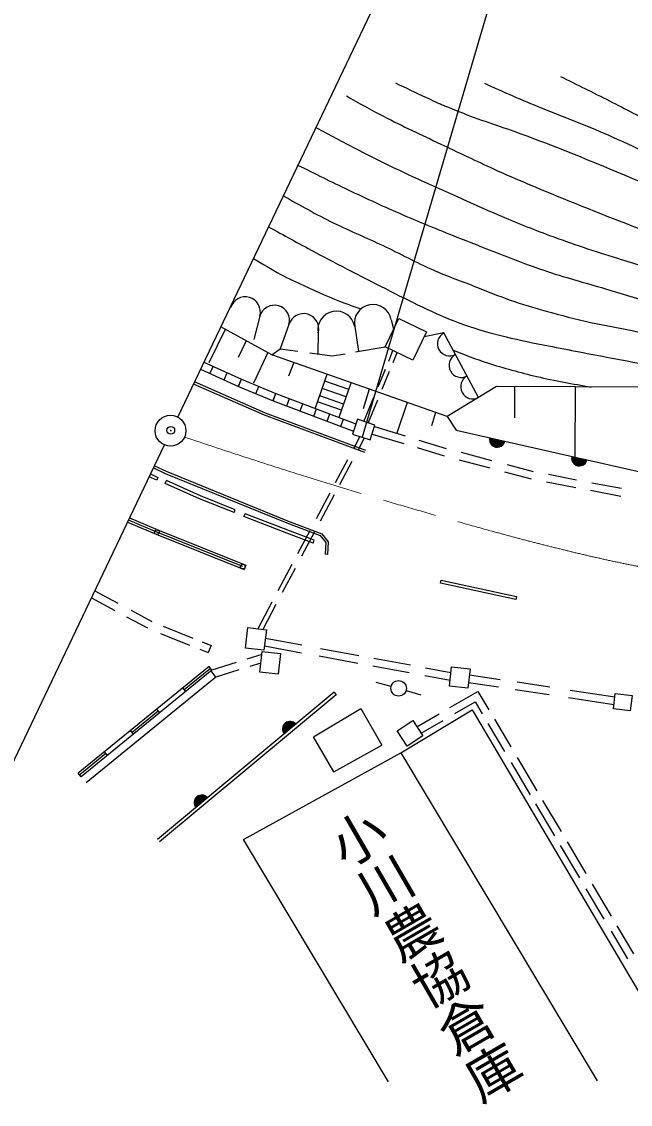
# Model space of a CAD drawing. Units: millimetres, scale not verified. Extents: x 40000 to 680000, y 20000 to 380000.
# Drawn here: x 160616 to 199980, y 248905 to 318922 of the extents above; entities that cross this region are included whole.
import ezdxf
from ezdxf.enums import TextEntityAlignment as Align

# ---------------------------------------------------------------- set-up
doc = ezdxf.new("R2010")
doc.units = ezdxf.units.MM
doc.header["$LTSCALE"] = 1000
doc.header["$PDMODE"] = 32
doc.header["$PDSIZE"] = 500
doc.linetypes.add('CHAIN', pattern=[18.5, 12, -1.5, 3.5, -1.5])
for name, color, linetype, lineweight in [('M-BGD', 7, 'Continuous', 25), ('M-BMK', 2, 'CHAIN', 13), ('M-BMK-SRVR', 3, 'Continuous', 25), ('M-STR-HTXT', 7, 'Continuous', 13), ('M-STR-STR3', 7, 'Continuous', 25)]:
    doc.layers.add(name, color=color, linetype=linetype, lineweight=lineweight)
doc.layers.add('M-OTRS', color=6, linetype='Continuous')
doc.styles.add('@ＭＳ ゴシック', font='')
doc.styles.get('@ＭＳ ゴシック').set_extended_font_data('@MS Gothic')

msp = doc.modelspace()

# ---------------------------------------------------------------- linework, layer by layer
at = {"layer": 'M-BGD'}
for p, q in [((176016, 299872), (175631, 298365)), ((184114, 297897), (185000, 299736)), ((185000, 299736), (186802, 298869)), ((173775, 299022), (172721, 296848)), ((176793, 297381), (173490, 299176)), ((177903, 299330), (177329, 297765)), ((182152, 299218), (182410, 297601)), ((184513, 299648), (184668, 299048)), ((175129, 298286), (174611, 297195)), ((179791, 298788), (179776, 297431)), ((186802, 298869), (185916, 297029)), ((187921, 298789), (186644, 298541)), ((190168, 294621), (187921, 298789)), ((176793, 297381), (177330, 297765)), ((177330, 297765), (178466, 297610)), ((182212, 297567), (184114, 297897)), ((185916, 297029), (184114, 297897)), ((184351, 296974), (184628, 297649)), ((172403, 296900), (174830, 295792)), ((176529, 297525), (175619, 295549)), ((188133, 293391), (176793, 297381)), ((178221, 296879), (177869, 296001)), ((179259, 297501), (180703, 297305)), ((180703, 297305), (181545, 297451)), ((184636, 296878), (184899, 297519)), ((172188, 296449), (174631, 295334)), ((172790, 296174), (172997, 296629)), ((173706, 295756), (173914, 296211)), ((183662, 295299), (184138, 296457)), ((183924, 295148), (184406, 296319)), ((176321, 293469), (171730, 295489)), ((176378, 293608), (171794, 295624)), ((174623, 295338), (174830, 295792)), ((174639, 295330), (174830, 295792)), ((174830, 295792), (177057, 294871)), ((179618, 293957), (180379, 296120)), ((181770, 295133), (180223, 295678)), ((181143, 293352), (181926, 295575)), ((174631, 295334), (176873, 294406)), ((175753, 294870), (175944, 295332)), ((176866, 294409), (177057, 294871)), ((176881, 294404), (177057, 294871)), ((177057, 294871), (182234, 292921)), ((181603, 294658), (180056, 295203)), ((183097, 295163), (182692, 293880)), ((191332, 295325), (188133, 293391)), ((205991, 295254), (191332, 295325)), ((192501, 293298), (192511, 295319)), ((196420, 290754), (196442, 295300)), ((176873, 294406), (182080, 292445)), ((177755, 294074), (177931, 294542)), ((178629, 293745), (178805, 294213)), ((181298, 293792), (179752, 294337)), ((181438, 294189), (179891, 294733)), ((182745, 293070), (183392, 294643)), ((183023, 292956), (183647, 294474)), ((185557, 294298), (184871, 292314)), ((182812, 291056), (176321, 293469)), ((182864, 291196), (176378, 293608)), ((179503, 293416), (179679, 293884)), ((180377, 293086), (180553, 293554)), ((187385, 293654), (187120, 292790)), ((188133, 293391), (188710, 292506)), ((181251, 292757), (181427, 293225)), ((182326, 293206), (182018, 292254)), ((183464, 292838), (182326, 293206)), ((183156, 291886), (183464, 292838)), ((183430, 292732), (185421, 292130)), ((182018, 292254), (183156, 291886)), ((182471, 292054), (182087, 291331)), ((183276, 292256), (185329, 291635)), ((188710, 292506), (204654, 288883)), ((182747, 291934), (182370, 291225)), ((186197, 291373), (187936, 290848)), ((186302, 291864), (188073, 291329)), ((181689, 290583), (180897, 289092)), ((188920, 290587), (190900, 290061)), ((189030, 291075), (191006, 290551)), ((169142, 290066), (169905, 289710)), ((169206, 290201), (169965, 289848)), ((181977, 290484), (181174, 288974)), ((192008, 290285), (193685, 289840)), ((169348, 289271), (168867, 289490)), ((168953, 289670), (169431, 289453)), ((169431, 289453), (169348, 289271)), ((169892, 289060), (169973, 289242)), ((169905, 289710), (177760, 286505)), ((169965, 289848), (177815, 286645)), ((172188, 288259), (169973, 289242)), ((191845, 289811), (193573, 289352)), ((194681, 289649), (196492, 289301)), ((172110, 288074), (169892, 289060)), ((194547, 289165), (196446, 288801)), ((197407, 288616), (199358, 288242)), ((197495, 289108), (199397, 288743)), ((174360, 287172), (172110, 288074)), ((174434, 287357), (172188, 288259)), ((180550, 288439), (179658, 286762)), ((180824, 288316), (179917, 286611)), ((174360, 287172), (174434, 287357)), ((174990, 286918), (175062, 287104)), ((177836, 286033), (175062, 287104)), ((167470, 286564), (169312, 285777)), ((169360, 285906), (167531, 286691)), ((167600, 286835), (169426, 286054)), ((177764, 285846), (174990, 286918)), ((177760, 286505), (179927, 285682)), ((177815, 286645), (180018, 285808)), ((169312, 285777), (175003, 283501)), ((174917, 283685), (169360, 285906)), ((169426, 286054), (175115, 283780)), ((179460, 285204), (177764, 285846)), ((179531, 285392), (177836, 286033)), ((179255, 286004), (178458, 284505)), ((179552, 285923), (178717, 284353)), ((179927, 285682), (180293, 285240)), ((180018, 285808), (180447, 285290)), ((179460, 285204), (179531, 285392)), ((180293, 285240), (180242, 284477)), ((180447, 285290), (180391, 284467)), ((180391, 284467), (180242, 284477)), ((175115, 283780), (175003, 283501)), ((178089, 283810), (177186, 282112)), ((178295, 283559), (177465, 281996)), ((187705, 282610), (187748, 282806)), ((192569, 281544), (187705, 282610)), ((187748, 282806), (192612, 281739)), ((165130, 281662), (166650, 280846)), ((165346, 282114), (166844, 281309)), ((192612, 281739), (192569, 281544)), ((167692, 280854), (169030, 280136)), ((176798, 281381), (175883, 279660)), ((177052, 281221), (176203, 279623)), ((167403, 280442), (168749, 279719)), ((169776, 279823), (171675, 279062)), ((175094, 278408), (175248, 279734)), ((175248, 279734), (176440, 279595)), ((176440, 279595), (176286, 278269)), ((169593, 279358), (171467, 278606)), ((172296, 278812), (172866, 278584)), ((176377, 279054), (178745, 278617)), ((172145, 278335), (172680, 278120)), ((172866, 278584), (172680, 278120)), ((176286, 278269), (175094, 278408)), ((176143, 277990), (175172, 277685)), ((176012, 276864), (176166, 278190)), ((176166, 278190), (177358, 278051)), ((176319, 278556), (178716, 278114)), ((177358, 278051), (177204, 276725)), ((179950, 278395), (182427, 277938)), ((174493, 277472), (172921, 276978)), ((176080, 277446), (175379, 277226)), ((179848, 277905), (182356, 277442)), ((183383, 277761), (185766, 277322)), ((172732, 277211), (164281, 270325)), ((172921, 276978), (164470, 270092)), ((172921, 276978), (164470, 270092)), ((172826, 277094), (171136, 275717)), ((172921, 276978), (172732, 277211)), ((173163, 276530), (172863, 276930)), ((174662, 277001), (173163, 276530)), ((177204, 276725), (176012, 276864)), ((183317, 277265), (185668, 276831)), ((186685, 276643), (188324, 276341)), ((186727, 277144), (188379, 276839)), ((188281, 275948), (188418, 277205)), ((188418, 277205), (189611, 277074)), ((189611, 277074), (189474, 275818)), ((189570, 276691), (191566, 276388)), ((173163, 276530), (164786, 269704)), ((184516, 275928), (183546, 276178)), ((189474, 275818), (188281, 275948)), ((189515, 276194), (191461, 275898)), ((192652, 276223), (194777, 275899)), ((180836, 275550), (169411, 266029)), ((180964, 275397), (169539, 265875)), ((171231, 275601), (171042, 275833)), ((180836, 275550), (180964, 275397)), ((185476, 275668), (186436, 275388)), ((188316, 274565), (190115, 275613)), ((190115, 275613), (190820, 274424)), ((192536, 275734), (194719, 275402)), ((195990, 275209), (198916, 274764)), ((196087, 275700), (198978, 275260)), ((198880, 274480), (199004, 275472)), ((199004, 275472), (200090, 275336)), ((200090, 275336), (199966, 274344)), ((179483, 272669), (182540, 274498)), ((182540, 274498), (183918, 272143)), ((188633, 274171), (189938, 274932)), ((189938, 274932), (190391, 274169)), ((199966, 274344), (198880, 274480)), ((169446, 274340), (167756, 272963)), ((169541, 274224), (169351, 274456)), ((185139, 271640), (189753, 274410)), ((186176, 273319), (187624, 274162)), ((189753, 274410), (203818, 250581)), ((191185, 273809), (192244, 272024)), ((167851, 272846), (167661, 273079)), ((184904, 273070), (185908, 273728)), ((185557, 272074), (184904, 273070)), ((185908, 273728), (186561, 272732)), ((186451, 272900), (187874, 273729)), ((190772, 273526), (191835, 271734)), ((180811, 270414), (179483, 272669)), ((186561, 272732), (185557, 272074)), ((166160, 271469), (165971, 271702)), ((180811, 270414), (183918, 272143)), ((166066, 271585), (164375, 270208)), ((174963, 266023), (185139, 271640)), ((185139, 271640), (197826, 250428)), ((192264, 271010), (193505, 268917)), ((192655, 271331), (193927, 269186)), ((164470, 270092), (164281, 270325)), ((193846, 268344), (195076, 266269)), ((194299, 268559), (195496, 266541)), ((184346, 250362), (174963, 266023)), ((195449, 265640), (196686, 263554)), ((195885, 265886), (197107, 263826)), ((197111, 262839), (198267, 260889)), ((197511, 263143), (198732, 261085)), ((198738, 260096), (199796, 258311)), ((199112, 260445), (200189, 258629))]:
    msp.add_line(p, q, dxfattribs=at)
for centre, radius in [((169360, 285906), 150), ((174917, 283685), 150), ((184995, 275809), 500)]:
    msp.add_circle(centre, radius, dxfattribs=at)
for centre, radius, start, end in [((175073, 300143), 982, 343.97102, 163.97102), ((176960, 299601), 982, 343.97102, 163.97102), ((183333, 299433), 1200, 10.32154, 190.32154), ((178847, 299059), 982, 343.97102, 163.97102), ((180971, 299003), 1200, 10.32154, 190.32154), ((188296, 298094), 789, 118.33038, 298.33038), ((189045, 296705), 789, 118.33038, 298.33038), ((189793, 295316), 789, 118.33038, 298.33038), ((191367, 291902), 500, 167.19573, 347.19573), ((191367, 291902), 500, 167.19573, 347.19573), ((191367, 291902), 450, 167.19573, 347.19573), ((191367, 291902), 400, 167.19573, 347.19573), ((191367, 291902), 350, 167.19573, 347.19573), ((191367, 291902), 300, 167.19573, 347.19573), ((191367, 291902), 250, 167.19573, 347.19573), ((191367, 291902), 200, 167.19573, 347.19573), ((191367, 291902), 150, 167.19573, 347.19573), ((191367, 291902), 100, 167.19573, 347.19573), ((191367, 291902), 50, 167.19573, 347.19573), ((196682, 290694), 500, 167.19573, 347.19573), ((196682, 290694), 500, 167.19573, 347.19573), ((196682, 290694), 450, 167.19573, 347.19573), ((196682, 290694), 400, 167.19573, 347.19573), ((196682, 290694), 350, 167.19573, 347.19573), ((196682, 290694), 300, 167.19573, 347.19573), ((196682, 290694), 250, 167.19573, 347.19573), ((196682, 290694), 200, 167.19573, 347.19573), ((196682, 290694), 150, 167.19573, 347.19573), ((196682, 290694), 100, 167.19573, 347.19573), ((196682, 290694), 50, 167.19573, 347.19573), ((177980, 273170), 500, 39.80557, 219.80557), ((177980, 273170), 500, 39.80557, 219.80557), ((177980, 273170), 450, 39.80557, 219.80557), ((177980, 273170), 400, 39.80557, 219.80557), ((177980, 273170), 350, 39.80557, 219.80557), ((177980, 273170), 300, 39.80557, 219.80557), ((177980, 273170), 250, 39.80557, 219.80557), ((177980, 273170), 200, 39.80557, 219.80557), ((177980, 273170), 150, 39.80557, 219.80557), ((177980, 273170), 100, 39.80557, 219.80557), ((177980, 273170), 50, 39.80557, 219.80557), ((172267, 268409), 500, 39.80557, 219.80557), ((172267, 268409), 500, 39.80557, 219.80557), ((172267, 268409), 450, 39.80557, 219.80557), ((172267, 268409), 400, 39.80557, 219.80557), ((172267, 268409), 350, 39.80557, 219.80557), ((172267, 268409), 300, 39.80557, 219.80557), ((172267, 268409), 250, 39.80557, 219.80557), ((172267, 268409), 200, 39.80557, 219.80557), ((172267, 268409), 150, 39.80557, 219.80557), ((172267, 268409), 100, 39.80557, 219.80557), ((172267, 268409), 50, 39.80557, 219.80557)]:
    msp.add_arc(centre, radius, start, end, dxfattribs=at)
for points, knots in [([(195452, 315379), (196516, 314858), (197579, 314337), (198634, 313799), (199656, 313278), (200669, 312741), (201700, 312243), (202939, 311644), (204203, 311101), (205463, 310547), (206908, 309913), (208347, 309265), (209830, 308735), (211307, 308208), (212826, 307796), (214360, 307458), (215315, 307247), (216275, 307065), (217240, 306923), (220052, 306512), (222905, 306452), (225757, 306392)], [0, 0, 0, 0, 1, 1, 1, 2, 2, 2, 3, 3, 3, 4, 4, 4, 5, 5, 5, 6, 6, 6, 7, 7, 7, 7]), ([(184793, 314963), (186086, 314337), (187379, 313710), (188711, 313178), (189957, 312680), (191237, 312265), (192504, 311814), (194571, 311079), (196603, 310251), (198628, 309409), (201186, 308347), (203734, 307263), (206264, 306137), (207567, 305557), (208865, 304966), (210206, 304476), (211526, 303993), (212888, 303608), (214273, 303385), (215485, 303189), (216715, 303116), (217945, 303044)], [0, 0, 0, 0, 1, 1, 1, 2, 2, 2, 3, 3, 3, 4, 4, 4, 5, 5, 5, 6, 6, 6, 7, 7, 7, 7]), ([(190540, 314934), (191762, 314393), (192983, 313851), (194220, 313345), (195656, 312756), (197113, 312216), (198535, 311596), (200255, 310845), (201923, 309977), (203622, 309166), (205303, 308363), (207014, 307616), (208777, 307031), (210085, 306597), (211421, 306252), (212752, 305873), (213701, 305603), (214647, 305315), (215613, 305146), (216805, 304937), (218029, 304907), (219247, 304896), (220835, 304882), (222415, 304899), (223995, 304917)], [0, 0, 0, 0, 1, 1, 1, 2, 2, 2, 3, 3, 3, 4, 4, 4, 5, 5, 5, 6, 6, 6, 7, 7, 7, 8, 8, 8, 8]), ([(181615, 314117), (182413, 313669), (183211, 313222), (184022, 312800), (185239, 312167), (186485, 311592), (187724, 311005), (188783, 310504), (189838, 309994), (190904, 309507), (192335, 308852), (193785, 308241), (195241, 307644), (197380, 306768), (199531, 305926), (201691, 305101), (203075, 304572), (204462, 304051), (205870, 303602), (207031, 303231), (208207, 302909), (209390, 302602), (210777, 302243), (212175, 301906), (213592, 301739), (214704, 301609), (215829, 301584), (216954, 301559)], [0, 0, 0, 0, 1, 1, 1, 2, 2, 2, 3, 3, 3, 4, 4, 4, 5, 5, 5, 6, 6, 6, 7, 7, 7, 8, 8, 8, 9, 9, 9, 9]), ([(179648, 312079), (180510, 311617), (181372, 311156), (182240, 310706), (183380, 310115), (184532, 309545), (185695, 309001), (186716, 308523), (187745, 308065), (188774, 307605), (189658, 307210), (190541, 306812), (191432, 306431), (192529, 305962), (193636, 305518), (194754, 305102), (196201, 304564), (197665, 304073), (199140, 303618), (200446, 303215), (201761, 302840), (203082, 302489), (204535, 302103), (205996, 301746), (207468, 301448), (209714, 300992), (211987, 300671), (214259, 300350)], [0, 0, 0, 0, 1, 1, 1, 2, 2, 2, 3, 3, 3, 4, 4, 4, 5, 5, 5, 6, 6, 6, 7, 7, 7, 8, 8, 8, 9, 9, 9, 9]), ([(178483, 309638), (179563, 309103), (180643, 308568), (181730, 308048), (182902, 307488), (184082, 306946), (185274, 306431), (186505, 305900), (187749, 305398), (188995, 304903), (189895, 304546), (190796, 304192), (191698, 303840), (192586, 303493), (193475, 303147), (194378, 302843), (195692, 302401), (197035, 302047), (198365, 301647), (199325, 301358), (200278, 301045), (201244, 300783), (202284, 300502), (203339, 300279), (204389, 300030), (205368, 299798), (206343, 299541), (207335, 299388), (208008, 299283), (208690, 299227), (209371, 299170)], [0, 0, 0, 0, 1, 1, 1, 2, 2, 2, 3, 3, 3, 4, 4, 4, 5, 5, 5, 6, 6, 6, 7, 7, 7, 8, 8, 8, 9, 9, 9, 10, 10, 10, 10]), ([(177540, 307661), (178600, 307058), (179661, 306455), (180756, 305922), (181821, 305403), (182919, 304949), (183990, 304438), (185072, 303921), (186127, 303346), (187224, 302865), (188146, 302461), (189097, 302125), (190036, 301758), (190760, 301475), (191476, 301174), (192207, 300916), (192971, 300647), (193751, 300425), (194533, 300207), (195488, 299942), (196444, 299683), (197412, 299476), (198302, 299287), (199202, 299141), (200092, 298945), (201039, 298736), (201975, 298469), (202927, 298302), (203994, 298116), (205081, 298056), (206161, 297948), (206782, 297886), (207401, 297809), (208020, 297731)], [0, 0, 0, 0, 1, 1, 1, 2, 2, 2, 3, 3, 3, 4, 4, 4, 5, 5, 5, 6, 6, 6, 7, 7, 7, 8, 8, 8, 9, 9, 9, 10, 10, 10, 11, 11, 11, 11]), ([(176582, 305656), (177557, 305118), (178532, 304580), (179512, 304054), (181144, 303180), (182791, 302340), (184446, 301500), (186020, 300702), (187600, 299904), (189256, 299319), (191011, 298698), (192852, 298317), (194686, 297955), (196018, 297692), (197347, 297439), (198678, 297186), (199659, 297000), (200641, 296814), (201628, 296666), (203249, 296421), (204884, 296277), (206518, 296133)], [0, 0, 0, 0, 1, 1, 1, 2, 2, 2, 3, 3, 3, 4, 4, 4, 5, 5, 5, 6, 6, 6, 7, 7, 7, 7]), ([(175609, 303616), (176191, 303257), (176772, 302898), (177375, 302577), (177862, 302318), (178363, 302084), (178864, 301853), (179736, 301449), (180611, 301052), (181509, 300716), (181855, 300587), (182205, 300466), (182554, 300346)], [0, 0, 0, 0, 1, 1, 1, 2, 2, 2, 3, 3, 3, 4, 4, 4, 4]), ([(188523, 297671), (189257, 297386), (189991, 297101), (190738, 296856), (191262, 296684), (191793, 296532), (192325, 296386), (192858, 296240), (193393, 296100), (193932, 295974), (195091, 295704), (196265, 295500), (197439, 295295)], [0, 0, 0, 0, 1, 1, 1, 2, 2, 2, 3, 3, 3, 4, 4, 4, 4])]:
    msp.add_open_spline(points, degree=3, knots=knots, dxfattribs=at)
at = {"layer": 'M-BMK'}
msp.add_open_spline([(171151, 292052), (173665, 291219), (176180, 290386), (178706, 289591), (181679, 288655), (184666, 287771), (187667, 286914), (193211, 285330), (198804, 283835), (204491, 282997), (208765, 282366), (213093, 282107), (217421, 281847)], degree=3, knots=[0, 0, 0, 0, 1, 1, 1, 2, 2, 2, 3, 3, 3, 4, 4, 4, 4], dxfattribs=at)
at = {"layer": 'M-BMK-SRVR'}
for p, q in [((170710, 293351), (188641, 330921)), ((158842, 268487), (169849, 291548))]:
    msp.add_line(p, q, dxfattribs=at)
msp.add_circle((170241, 292468), 1000, dxfattribs=at)
at = {"layer": 'M-OTRS'}
msp.add_point((170259, 292492), dxfattribs=at)
at = {"layer": 'M-STR-STR3'}
msp.add_line((191865, 323401), (182645, 292052), dxfattribs=at)

# ---------------------------------------------------------------- texts
at = {"layer": 'M-STR-HTXT', "style": '@ＭＳ ゴシック'}
msp.add_text('小川農協倉庫', height=2566, rotation=300.052, dxfattribs=at).set_placement((179663, 266628), align=Align.BOTTOM_LEFT)

doc.saveas('drawing.dxf')
